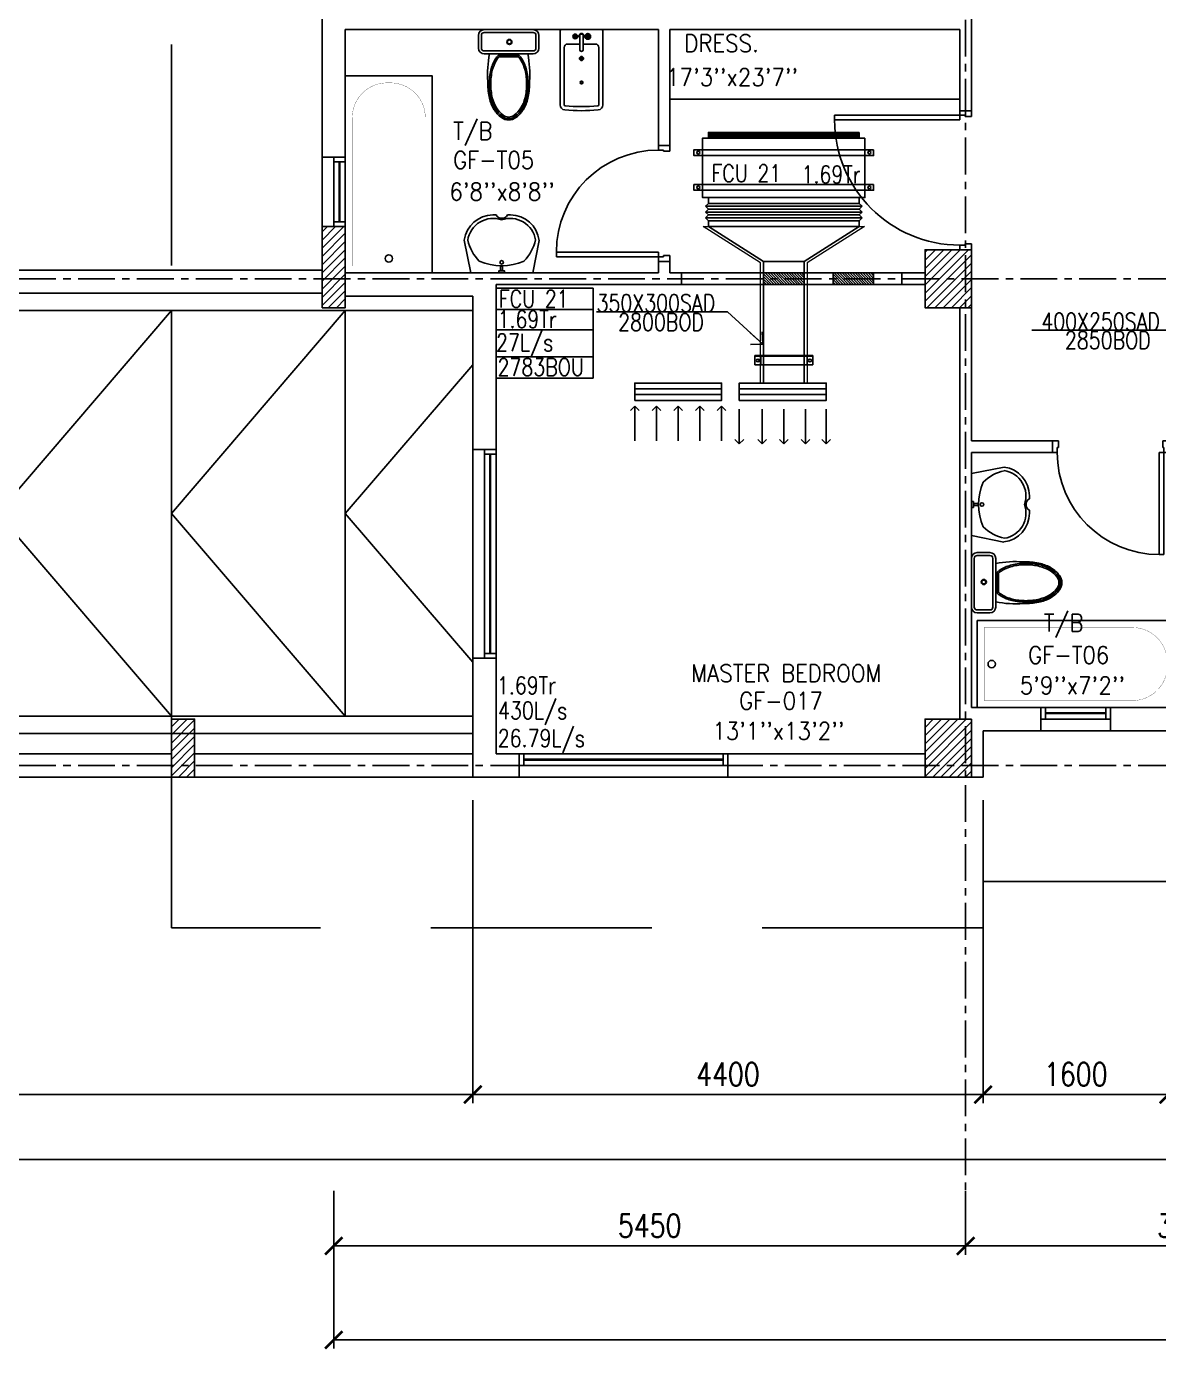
# Model space of a CAD drawing. Header units: millimetres. Extents: x -1288794 to 2153086, y -2701644 to -1335282.
# Drawn here: x 1095415 to 1105179, y -1514208 to -1502792 of the extents above; entities that cross this region are included whole.
import ezdxf

# ---------------------------------------------------------------- set-up
doc = ezdxf.new("R2010")
doc.units = ezdxf.units.MM
doc.header["$LTSCALE"] = 100
doc.header["$PDMODE"] = 34
doc.linetypes.add('CENTER', pattern=[50.8, 31.75, -6.35, 6.35, -6.35])
doc.linetypes.add('DASHED2', pattern=[9.525, 6.35, -3.175])
for name, color, linetype in [('A-ANNO-DIMS', 1, 'Continuous'), ('A-ANNO-TEXT', 8, 'Continuous'), ('A-AREA', 8, 'CENTER'), ('A-DOOR', 4, 'Continuous'), ('A-FLOR-OVHD', 4, 'DASHED2'), ('A-FLOR-PFIX', 8, 'Continuous'), ('A-FLOR-SPCL', 8, 'Continuous'), ('A-GLAZ', 5, 'Continuous'), ('A-GRID', 253, 'CENTER'), ('A-WALL-FULL', 8, 'Continuous'), ('AC-FD', 1, 'Continuous'), ('AC-SAD', 3, 'Continuous'), ('AC-SAD TEXT', 3, 'Continuous'), ('AC-WALL OPENING', 1, 'Continuous'), ('FCU-AC', 160, 'Continuous'), ('HATCH', 251, 'Continuous'), ('L-WALK', 8, 'Continuous'), ('M-HANGER', 30, 'Continuous'), ('RETURN GRILL RIGHT', 1, 'Continuous'), ('S-COL- HACT.', 9, 'Continuous'), ('S-COL.', 8, 'Continuous'), ('SUPPLY GRILL RIGHT', 3, 'Continuous')]:
    doc.layers.add(name, color=color, linetype=linetype)
doc.layers.add('INSULATION', color=1, linetype='Continuous', lineweight=5)
doc.styles.add('ROMANS', font='romans.shx', dxfattribs={"width": 0.8})
doc.styles.add('SIMPLEX', font='simplex.shx', dxfattribs={"width": 0.8})
doc.dimstyles.new('100 of DIM2', dxfattribs={"dimscale": 0, "dimtxt": 200, "dimasz": 150, "dimexe": 75, "dimexo": 200, "dimgap": 75, "dimtad": 1, "dimdec": 0, "dimrnd": 5, "dimzin": 0, "dimdsep": 46, "dimtxsty": 'ROMANS', "dimblk": 'ARCHTICK', "dimcen": 100, "dimclrd": 94, "dimclre": 94, "dimclrt": 2, "dimadec": 0, "dimazin": 0, "dimtfac": 1, "dimtdec": 0, "dimtofl": 0, "dimtmove": 2, "dimatfit": 3, "dimldrblk": 'OPEN90', "dimfxl": 75, "dimtolj": 1, "dimtzin": 0, "dimarcsym": 0})
pattern_1 = [(45, (2220020.086, -1109556.65), (-35.355339, 35.355339), [])]

# ---------------------------------------------------------------- blocks, each defined once
blk = doc.blocks.new('BIDET-1')
for p, q in [((175, 0), (-175, 0)), ((-185, -10), (-185, -649)), ((-39, -59), (-69, -59)), ((-54, -44), (-54, -74)), ((-15, -54), (-15, -174)), ((15, -54), (15, -174)), ((39, -59), (69, -59)), ((54, -44), (54, -74)), ((185, -10), (185, -649)), ((-150, -155), (-150, -649)), ((-15, -125), (-120, -125)), ((120, -125), (15, -125)), ((150, -155), (150, -649)), ((12, -250), (-12, -250)), ((-9, -259), (9, -241)), ((-9, -241), (9, -259)), ((0, -238), (0, -262))]:
    blk.add_line(p, q)
for centre, radius in [((-54, -59), 25), ((-54, -59), 20), ((-54, -59), 15.2), ((-54, -59), 10.2), ((54, -59), 20), ((54, -59), 15.2), ((54, -59), 10.2), ((0, -250), 17.5), ((0, -250), 12.5), ((0, -457), 12.5), ((0, -457), 10)]:
    blk.add_circle(centre, radius)
for centre, radius, start, end in [((-175, -10), 10, 90, 180), ((175, -10), 10, 0, 90), ((0, -54), 20, 318.5904, 221.4096), ((0, -54), 15, 0, 180), ((-120, -155), 30, 90, 180), ((0, -174), 15, 180, 0), ((120, -155), 30, 0, 90), ((-140, -649), 45, 180, 265.2062), ((-140, -649), 10, 180, 265.2062), ((0, 1020), 1685, 265.2062, 274.7938), ((140, -649), 10, 274.7938, 0), ((140, -649), 45, 274.7938, 0), ((0, 1020), 1720, 265.2062, 274.7938)]:
    blk.add_arc(centre, radius, start, end)
blk = doc.blocks.new('D-100-R1')
for p, q in [((-80, 980), (-80, 100)), ((-80, 980), (-40, 980)), ((-40, 980), (-40, 55)), ((-1000, 100), (-1000, 0)), ((-1000, 100), (-960, 100)), ((-960, 100), (-960, 55)), ((-960, 55), (-950, 55)), ((-950, 55), (-950, 0)), ((-80, 100), (0, 100)), ((-50, 55), (-50, 0)), ((-50, 55), (-40, 55)), ((-50, 0), (0, 0)), ((0, 100), (0, 0)), ((-1000, 0), (-950, 0))]:
    blk.add_line(p, q)
at = {"linetype": 'Continuous'}
blk.add_arc((-80, 100), 880, 90, 180, dxfattribs=at)
blk = doc.blocks.new('D-120-R1')
for p, q in [((-80, 1180), (-40, 1180)), ((-80, 1180), (-80, 100)), ((-40, 1180), (-40, 55)), ((-1200, 100), (-1160, 100)), ((-1200, 100), (-1200, 0)), ((-1160, 100), (-1160, 55)), ((-1160, 55), (-1150, 55)), ((-1150, 55), (-1150, 0)), ((-80, 100), (0, 100)), ((-50, 55), (-40, 55)), ((-50, 55), (-50, 0)), ((-50, 0), (0, 0)), ((0, 100), (0, 0)), ((-1200, 0), (-1150, 0))]:
    blk.add_line(p, q)
at = {"linetype": 'Continuous'}
blk.add_arc((-80, 100), 1080, 90, 180, dxfattribs=at)
blk = doc.blocks.new('WC-1')
for p, q in [((-210, 0), (210, 0)), ((-260, -160), (-260, -50)), ((-235, -160), (-235, -50)), ((-210, -25), (210, -25)), ((235, -50), (235, -160)), ((260, -50), (260, -160)), ((210, -185), (-210, -185)), ((210, -210), (-210, -210)), ((91, -223), (-91, -223)), ((86, -235), (-86, -235))]:
    blk.add_line(p, q)
for radius in [22.1, 17.1]:
    blk.add_circle((-6, -107), radius)
for centre, radius, start, end in [((-210, -50), 50, 90, 180), ((-210, -50), 25, 90, 180), ((210, -50), 50, 360, 90), ((210, -50), 25, 360, 90), ((-210, -160), 50, 180, 270), ((-210, -160), 25, 180, 270), ((722, -383), 904, 168.9529, 184.0632), ((69, -365), 214, 138.4152, 149.8586), ((-69, -365), 214, 30.1414, 41.5848), ((210, -160), 25, 270, 360), ((210, -160), 50, 270, 360), ((178, -428), 341, 149.8586, 166.4766), ((178, -428), 328, 149.8586, 166.4766), ((69, -365), 201, 139.9943, 149.8586), ((-69, -365), 201, 30.1414, 40.0057), ((-178, -428), 328, 13.5234, 30.1414), ((-178, -428), 341, 13.5234, 30.1414), ((352, -470), 532, 177.5541, 180), ((352, -470), 520, 166.4766, 180), ((352, -470), 507, 166.4766, 180), ((-352, -470), 507, 360, 13.5234), ((-352, -470), 520, 360, 13.5234), ((-352, -470), 532, 360, 2.4459), ((352, -470), 532, 180, 193.5234), ((352, -470), 520, 180, 193.5234), ((352, -470), 507, 180, 193.5234), ((-352, -470), 507, 346.4766, 360), ((-352, -470), 520, 346.4766, 360), ((-352, -470), 532, 346.4766, 360), ((178, -512), 353, 193.5234, 210.1414), ((178, -512), 341, 193.5234, 210.1414), ((178, -512), 328, 193.5234, 210.1414), ((69, -575), 214, 210.1414, 234.4972), ((69, -575), 201, 210.1414, 234.4972), ((-69, -575), 201, 305.5028, 329.8586), ((-69, -575), 214, 305.5028, 329.8586), ((-178, -512), 328, 329.8586, 346.4766), ((-178, -512), 341, 329.8586, 346.4766), ((-178, -512), 353, 329.8586, 346.4766), ((69, -575), 226, 210.1414, 234.4972), ((0, -672), 108, 234.4972, 270), ((0, -672), 95.9, 234.4972, 270), ((0, -672), 83.4, 234.4972, 270), ((0, -672), 83.4, 270, 305.5028), ((0, -672), 95.9, 270, 305.5028), ((0, -672), 108, 270, 305.5028), ((-69, -575), 226, 305.5028, 329.8586)]:
    blk.add_arc(centre, radius, start, end)
at = {"linetype": 'Continuous', "ltscale": 50}
blk.add_arc((-722, -383), 904, 355.9368, 11.0471, dxfattribs=at)
blk = doc.blocks.new('LAV-4')
for p, q in [((-266, 0), (-322, -283)), ((-266, 0), (268, 0)), ((268, 0), (324, -280)), ((-48, -500), (-75, -500)), ((75, -500), (50, -500))]:
    blk.add_line(p, q)
for points in [[(-25, 0), (-25, -18), (25, -18), (25, 0)], [(-9, -20), (-9, -57), (8, -57), (8, -20)]]:
    blk.add_lwpolyline(points, close=True)
blk.add_circle((0, -91), 15.4)
for centre, radius, start, end in [((74, -366), 375, 135.3333, 167.1432), ((0, -539), 477, 66.1261, 113.874), ((-74, -366), 375, 12.5199, 44.6667), ((-75, -250), 250, 187.6784, 270), ((-75, -250), 220, 188.5814, 289.9523), ((75, -250), 220, 250.0878, 350.8515), ((75, -250), 250, 270, 353.0121), ((1, -527), 55.9, 28.7827, 151.2173), ((50, -499), 0, 238.1883, 0)]:
    blk.add_arc(centre, radius, start, end)
blk = doc.blocks.new('BT-2')
blk.add_lwpolyline([(0, 750), (1700, 750), (1700, 0), (0, 0)], close=True)
at = {"const_width": 2}
blk.add_lwpolyline([(60, 690), (1340, 690, -0.414214), (1640, 390), (1640, 360, -0.414214), (1340, 60), (60, 60)], format="xyb", close=True, dxfattribs=at)
blk.add_circle((125, 375), 31.9)
blk = doc.blocks.new('W-180')
for p, q in [((1800, 100), (0, 100)), ((1800, 0), (0, 0)), ((40, 0), (40, 100)), ((1760, 100), (1760, 0))]:
    blk.add_line(p, q)
at = {"linetype": 'Continuous'}
for p, q in [((1760, 53), (40, 53)), ((1760, 47), (40, 47))]:
    blk.add_line(p, q, dxfattribs=at)
blk = doc.blocks.new('W-60')
for p, q in [((600, 100), (0, 100)), ((600, 0), (0, 0)), ((40, 0), (40, 100)), ((560, 100), (560, 0))]:
    blk.add_line(p, q)
at = {"linetype": 'Continuous'}
for p, q in [((560, 53), (40, 53)), ((560, 47), (40, 47))]:
    blk.add_line(p, q, dxfattribs=at)
blk = doc.blocks.new('_ArchTick')
at = {"color": 0, "linetype": 'ByBlock', "const_width": 0.15}
blk.add_lwpolyline([(-0.5, -0.5), (0.5, 0.5)], dxfattribs=at)
blk = doc.blocks.new('*D625')
at = {"layer": 'A-ANNO-DIMS', "color": 94, "lineweight": -2, "ltscale": 3, "transparency": 16777216}
for p, q in [((1098065, -1512840), (1098065, -1513390)), ((1103515, -1512840), (1103515, -1513390)), ((1098065, -1513315), (1103515, -1513315))]:
    blk.add_line(p, q, dxfattribs=at)
at = {"layer": 'Defpoints', "color": 0, "ltscale": 3, "transparency": 16777216}
for p in [(1098065, -1512640), (1103515, -1512640), (1103515, -1513315)]:
    blk.add_point(p, dxfattribs=at)
at = {"layer": 'A-ANNO-DIMS', "color": 94, "lineweight": -2, "ltscale": 3, "transparency": 16777216, "xscale": 150, "yscale": 150, "zscale": 150, "rotation": 180}
blk.add_blockref('_ArchTick', (1098065, -1513315), dxfattribs=at)
at = {"layer": 'A-ANNO-DIMS', "color": 94, "lineweight": -2, "ltscale": 3, "transparency": 16777216, "xscale": 150, "yscale": 150, "zscale": 150}
blk.add_blockref('_ArchTick', (1103515, -1513315), dxfattribs=at)
at = {"layer": 'A-ANNO-DIMS', "color": 2, "ltscale": 3, "transparency": 16777216, "insert": (1100790, -1513140), "char_height": 200, "attachment_point": 5, "style": 'ROMANS'}
blk.add_mtext('\\A1;5450', dxfattribs=at)
blk = doc.blocks.new('_Open90')
at = {"color": 0, "linetype": 'ByBlock', "lineweight": -2}
for p, q in [((0, 0), (-1, 0)), ((-0.5, 0.5), (0, 0)), ((0, 0), (-0.5, -0.5))]:
    blk.add_line(p, q, dxfattribs=at)
blk = doc.blocks.new('*D626')
at = {"layer": 'A-ANNO-DIMS', "color": 94, "lineweight": -2, "ltscale": 3, "transparency": 16777216}
for p, q in [((1103515, -1512840), (1103515, -1513390)), ((1107365, -1513115), (1107365, -1513240)), ((1103515, -1513315), (1107365, -1513315))]:
    blk.add_line(p, q, dxfattribs=at)
at = {"layer": 'Defpoints', "color": 0, "ltscale": 3, "transparency": 16777216}
for p in [(1103515, -1512640), (1107365, -1513315), (1107365, -1513315)]:
    blk.add_point(p, dxfattribs=at)
at = {"layer": 'A-ANNO-DIMS', "color": 94, "lineweight": -2, "ltscale": 3, "transparency": 16777216, "xscale": 150, "yscale": 150, "zscale": 150, "rotation": 180}
blk.add_blockref('_ArchTick', (1103515, -1513315), dxfattribs=at)
at = {"layer": 'A-ANNO-DIMS', "color": 94, "lineweight": -2, "ltscale": 3, "transparency": 16777216, "xscale": 150, "yscale": 150, "zscale": 150}
blk.add_blockref('_ArchTick', (1107365, -1513315), dxfattribs=at)
at = {"layer": 'A-ANNO-DIMS', "color": 2, "ltscale": 3, "transparency": 16777216, "insert": (1105440, -1513140), "char_height": 200, "attachment_point": 5, "style": 'ROMANS'}
blk.add_mtext('\\A1;3850', dxfattribs=at)
blk = doc.blocks.new('*D630')
at = {"layer": 'A-ANNO-DIMS', "color": 94, "lineweight": -2, "ltscale": 3, "transparency": 16777216}
for p, q in [((1098065, -1512975), (1098065, -1514200)), ((1123565, -1512975), (1123565, -1514200)), ((1098065, -1514125), (1123565, -1514125))]:
    blk.add_line(p, q, dxfattribs=at)
at = {"layer": 'Defpoints', "color": 0, "ltscale": 3, "transparency": 16777216}
for p in [(1098065, -1512775), (1123565, -1512775), (1123565, -1514125)]:
    blk.add_point(p, dxfattribs=at)
at = {"layer": 'A-ANNO-DIMS', "color": 94, "lineweight": -2, "ltscale": 3, "transparency": 16777216, "xscale": 150, "yscale": 150, "zscale": 150, "rotation": 180}
blk.add_blockref('_ArchTick', (1098065, -1514125), dxfattribs=at)
at = {"layer": 'A-ANNO-DIMS', "color": 94, "lineweight": -2, "ltscale": 3, "transparency": 16777216, "xscale": 150, "yscale": 150, "zscale": 150}
blk.add_blockref('_ArchTick', (1123565, -1514125), dxfattribs=at)
at = {"layer": 'A-ANNO-DIMS', "color": 2, "ltscale": 3, "transparency": 16777216, "insert": (1110815, -1513950), "char_height": 200, "attachment_point": 5, "style": 'ROMANS'}
blk.add_mtext('\\A1;25500', dxfattribs=at)
blk = doc.blocks.new('*D634')
at = {"layer": 'A-ANNO-DIMS', "color": 94, "linetype": 'Continuous', "lineweight": -2, "ltscale": 3, "transparency": 16777216}
for p, q in [((1103665, -1509469), (1103665, -1512083)), ((1105265, -1509469), (1105265, -1512083)), ((1105265, -1512008), (1103665, -1512008))]:
    blk.add_line(p, q, dxfattribs=at)
at = {"layer": 'Defpoints', "color": 0, "linetype": 'Continuous', "ltscale": 3, "transparency": 16777216}
for p in [(1103665, -1509269), (1105265, -1509269), (1103665, -1512008)]:
    blk.add_point(p, dxfattribs=at)
at = {"layer": 'A-ANNO-DIMS', "color": 94, "linetype": 'Continuous', "lineweight": -2, "ltscale": 3, "transparency": 16777216, "xscale": 150, "yscale": 150, "zscale": 150, "rotation": 180}
blk.add_blockref('_ArchTick', (1103665, -1512008), dxfattribs=at)
at = {"layer": 'A-ANNO-DIMS', "color": 94, "linetype": 'Continuous', "lineweight": -2, "ltscale": 3, "transparency": 16777216, "xscale": 150, "yscale": 150, "zscale": 150}
blk.add_blockref('_ArchTick', (1105265, -1512008), dxfattribs=at)
at = {"layer": 'A-ANNO-DIMS', "color": 2, "linetype": 'Continuous', "ltscale": 3, "transparency": 16777216, "insert": (1104465, -1511833), "char_height": 200, "attachment_point": 5, "style": 'ROMANS'}
blk.add_mtext('\\A1;1600', dxfattribs=at)
blk = doc.blocks.new('*D635')
at = {"layer": 'A-ANNO-DIMS', "color": 94, "linetype": 'Continuous', "lineweight": -2, "ltscale": 3, "transparency": 16777216}
for p, q in [((1099265, -1509469), (1099265, -1512083)), ((1103665, -1509469), (1103665, -1512083)), ((1103665, -1512008), (1099265, -1512008))]:
    blk.add_line(p, q, dxfattribs=at)
at = {"layer": 'Defpoints', "color": 0, "linetype": 'Continuous', "ltscale": 3, "transparency": 16777216}
for p in [(1099265, -1509269), (1103665, -1509269), (1099265, -1512008)]:
    blk.add_point(p, dxfattribs=at)
at = {"layer": 'A-ANNO-DIMS', "color": 94, "linetype": 'Continuous', "lineweight": -2, "ltscale": 3, "transparency": 16777216, "xscale": 150, "yscale": 150, "zscale": 150, "rotation": 180}
blk.add_blockref('_ArchTick', (1099265, -1512008), dxfattribs=at)
at = {"layer": 'A-ANNO-DIMS', "color": 94, "linetype": 'Continuous', "lineweight": -2, "ltscale": 3, "transparency": 16777216, "xscale": 150, "yscale": 150, "zscale": 150}
blk.add_blockref('_ArchTick', (1103665, -1512008), dxfattribs=at)
at = {"layer": 'A-ANNO-DIMS', "color": 2, "linetype": 'Continuous', "ltscale": 3, "transparency": 16777216, "insert": (1101465, -1511833), "char_height": 200, "attachment_point": 5, "style": 'ROMANS'}
blk.add_mtext('\\A1;4400', dxfattribs=at)
blk = doc.blocks.new('*D636')
at = {"layer": 'A-ANNO-DIMS', "color": 94, "linetype": 'Continuous', "lineweight": -2, "ltscale": 3, "transparency": 16777216}
for p, q in [((1090665, -1509469), (1090665, -1512083)), ((1099265, -1509469), (1099265, -1512083)), ((1099265, -1512008), (1090665, -1512008))]:
    blk.add_line(p, q, dxfattribs=at)
at = {"layer": 'Defpoints', "color": 0, "linetype": 'Continuous', "ltscale": 3, "transparency": 16777216}
for p in [(1090665, -1509269), (1099265, -1509269), (1090665, -1512008)]:
    blk.add_point(p, dxfattribs=at)
at = {"layer": 'A-ANNO-DIMS', "color": 94, "linetype": 'Continuous', "lineweight": -2, "ltscale": 3, "transparency": 16777216, "xscale": 150, "yscale": 150, "zscale": 150, "rotation": 180}
blk.add_blockref('_ArchTick', (1090665, -1512008), dxfattribs=at)
at = {"layer": 'A-ANNO-DIMS', "color": 94, "linetype": 'Continuous', "lineweight": -2, "ltscale": 3, "transparency": 16777216, "xscale": 150, "yscale": 150, "zscale": 150}
blk.add_blockref('_ArchTick', (1099265, -1512008), dxfattribs=at)
at = {"layer": 'A-ANNO-DIMS', "color": 2, "linetype": 'Continuous', "ltscale": 3, "transparency": 16777216, "insert": (1094965, -1511833), "char_height": 200, "attachment_point": 5, "style": 'ROMANS'}
blk.add_mtext('\\A1;8600', dxfattribs=at)
blk = doc.blocks.new('fcu 2 tr')
h = blk.add_hatch()
h.set_pattern_fill('NET', color=3)
h.paths.add_polyline_path([(80954, -1588493), (79654, -1588493), (79654, -1588543), (80954, -1588543)])
at = {"layer": 'FCU-AC'}
for p, q in [((79654, -1587780), (79629, -1587805)), ((80979, -1587805), (79629, -1587805)), ((79654, -1587830), (79629, -1587805)), ((80954, -1587780), (79654, -1587780)), ((80954, -1587780), (80979, -1587805)), ((80954, -1587830), (80979, -1587805)), ((79654, -1587830), (79629, -1587855)), ((80979, -1587855), (79629, -1587855)), ((79654, -1587880), (79629, -1587855)), ((79654, -1587880), (79629, -1587905)), ((80979, -1587905), (79629, -1587905)), ((79654, -1587930), (79629, -1587905)), ((80954, -1587830), (79654, -1587830)), ((80954, -1587830), (79654, -1587830)), ((80954, -1587880), (79654, -1587880)), ((80954, -1587880), (79654, -1587880)), ((80954, -1587830), (80979, -1587855)), ((80954, -1587880), (80979, -1587855)), ((80954, -1587880), (80979, -1587905)), ((80954, -1587930), (80979, -1587905))]:
    blk.add_line(p, q, dxfattribs=at)
at = {"layer": 'FCU-AC', "color": 1}
for p, q in [((80954, -1587730), (79654, -1587730)), ((79654, -1587730), (79654, -1587780)), ((79654, -1587780), (80954, -1587780)), ((80954, -1587780), (80954, -1587730)), ((80954, -1587930), (79654, -1587930)), ((79654, -1587930), (79654, -1587980)), ((79654, -1587980), (80954, -1587980)), ((80954, -1587980), (80954, -1587930))]:
    blk.add_line(p, q, dxfattribs=at)
at = {"layer": 'FCU-AC'}
blk.add_lwpolyline([(79604, -1588493), (81004, -1588493), (81004, -1587980), (79604, -1587980)], close=True, dxfattribs=at)
at = {"layer": 'FCU-AC', "color": 6}
for points in [[(79529, -1588093), (81079, -1588093), (81079, -1588043), (79529, -1588043)], [(79529, -1588393), (81079, -1588393), (81079, -1588343), (79529, -1588343)]]:
    blk.add_lwpolyline(points, close=True, dxfattribs=at)
at = {"layer": 'FCU-AC', "color": 3}
blk.add_lwpolyline([(79654, -1588543), (80954, -1588543), (80954, -1588493), (79654, -1588493)], close=True, dxfattribs=at)
at = {"layer": 'FCU-AC', "color": 6}
for centre in [(79566, -1588068), (81041, -1588068), (79566, -1588368), (81041, -1588368)]:
    blk.add_circle(centre, 12.5, dxfattribs=at)
blk = doc.blocks.new('*U323')
at = {"linetype": 'Continuous'}
for p, q in [((-38, -231), (-38, 269)), ((42, 269), (-38, 269)), ((37, -231), (37, 269)), ((42, -231), (42, 269)), ((42, 219), (-38, 219)), ((42, -181), (-38, -181)), ((42, -231), (-38, -231))]:
    blk.add_line(p, q, dxfattribs=at)
for centre in [(0, 244), (0, -206)]:
    blk.add_circle(centre, 12.5, dxfattribs=at)
blk = doc.blocks.new('SUPPLY GRILL RIGHT')
at = {"layer": 'SUPPLY GRILL RIGHT'}
for p, q in [((375, 25), (-375, 25)), ((375, -25), (375, 25)), ((375, -25), (-375, -25)), ((375, -75), (375, -25))]:
    blk.add_line(p, q, dxfattribs=at)
blk.add_lwpolyline([(-375, -75), (375, -75), (375, 75), (-375, 75)], close=True, dxfattribs=at)
for points in [[(-375, -450), (-375, -150)], [(-178.5, -450), (-178.5, -150)], [(9, -450), (9, -150)], [(196.5, -450), (196.5, -150)], [(375, -450), (375, -150)]]:
    blk.add_leader(points, dimstyle='100 of DIM2', override={"dimscale": 1, "dimasz": 75, "dimtad": 0, "dimclrd": 0, "dimfxl": 0.2}, dxfattribs=at)
blk = doc.blocks.new('RETURN GRILL RIGHT')
at = {"layer": 'RETURN GRILL RIGHT'}
for p, q in [((375, 25), (-375, 25)), ((375, -25), (-375, -25))]:
    blk.add_line(p, q, dxfattribs=at)
blk.add_lwpolyline([(-375, -75), (375, -75), (375, 75), (-375, 75)], close=True, dxfattribs=at)
for points in [[(-375, -125), (-375, -425)], [(-187.5, -125), (-187.5, -425)], [(0, -125), (0, -425)], [(187.5, -125), (187.5, -425)], [(375, -125), (375, -425)]]:
    blk.add_leader(points, dimstyle='100 of DIM2', override={"dimscale": 1, "dimasz": 75, "dimtad": 0, "dimclrd": 0, "dimfxl": 0.2}, dxfattribs=at)

msp = doc.modelspace()

# ---------------------------------------------------------------- hatches: boundary and pattern name
at = {"layer": 'AC-FD', "linetype": 'ByBlock'}
h = msp.add_hatch(dxfattribs=at)
h.set_pattern_fill('ANSI31', color=256, scale=5, angle=90, style=0)
h.set_pattern_definition([(135, (-489662.837, -1566958.634), (-11.22532015, -11.22532015), [])])
h.paths.add_polyline_path([(1102122.2, -1505018.7), (1102122.2, -1504918.7), (1101772.2, -1504918.6), (1101772.2, -1505018.6)])
at = {"layer": 'AC-WALL OPENING', "linetype": 'ByBlock'}
h = msp.add_hatch(dxfattribs=at)
h.set_pattern_fill('ANSI31', color=256, scale=5, angle=-90, style=0)
h.set_pattern_definition([(315, (2694021.212, -1442978.635), (11.22532015, 11.22532015), [])])
h.paths.add_polyline_path([(1102371.2, -1504918.6), (1102371.2, -1505018.6), (1102721.2, -1505018.6), (1102721.2, -1504918.6)])
at = {"layer": 'S-COL- HACT.', "linetype": 'Continuous', "ltscale": 3}
h = msp.add_hatch(dxfattribs=at)
h.set_pattern_fill('ANSI31', color=256, scale=400, style=0)
h.set_pattern_definition(pattern_1)
h.paths.add_polyline_path([(1097964.9, -1505218.6), (1097964.9, -1504518.6), (1098164.9, -1504518.6), (1098164.9, -1505218.6)])
h = msp.add_hatch(dxfattribs=at)
h.set_pattern_fill('ANSI31', color=256, scale=400, style=0)
h.set_pattern_definition(pattern_1)
h.paths.add_polyline_path([(1103564.9, -1504718.6), (1103564.9, -1505218.6), (1103164.9, -1505218.6), (1103164.9, -1504718.6)])
h = msp.add_hatch(dxfattribs=at)
h.set_pattern_fill('ANSI31', color=256, scale=400, style=0)
h.set_pattern_definition(pattern_1)
h.paths.add_polyline_path([(1096864.9, -1508768.6), (1096864.9, -1509268.6), (1096664.9, -1509268.6), (1096664.9, -1508768.6)])
h = msp.add_hatch(dxfattribs=at)
h.set_pattern_fill('ANSI31', color=256, scale=400, style=0)
h.set_pattern_definition(pattern_1)
h.paths.add_polyline_path([(1103564.9, -1508768.6), (1103564.9, -1509268.6), (1103164.9, -1509268.6), (1103164.9, -1508768.6)])

# ---------------------------------------------------------------- linework, layer by layer
at = {"layer": 'A-AREA', "linetype": 'Continuous', "ltscale": 3}
for p, q in [((1090664.9, -1504893.6), (1097964.9, -1504893.6)), ((1097964.9, -1505093.6), (1090664.9, -1505093.6)), ((1096664.9, -1509068.6), (1090664.9, -1509068.6)), ((1099264.9, -1509068.6), (1096864.9, -1509068.6)), ((1090664.9, -1509268.6), (1099264.9, -1509268.6))]:
    msp.add_line(p, q, dxfattribs=at)
at = {"layer": 'A-AREA', "ltscale": 15}
msp.add_line((1125764.9, -1512568.6), (1090664.9, -1512568.6), dxfattribs=at)
at = {"layer": 'A-FLOR-OVHD', "linetype": 'Continuous', "ltscale": 3}
for p, q in [((1102964.9, -1504918.6), (1101064.9, -1504918.6)), ((1101064.9, -1505018.6), (1102964.9, -1505018.6))]:
    msp.add_line(p, q, dxfattribs=at)
at = {"layer": 'A-FLOR-OVHD', "ltscale": 3}
msp.add_lwpolyline([(1123664.9, -1509268.6), (1123664.9, -1510568.6), (1110864.9, -1510568.6), (1110864.9, -1509268.6), (1109564.9, -1509268.6), (1109564.9, -1510568.6), (1105264.9, -1510568.6), (1105264.9, -1510168.6), (1103664.9, -1510168.6), (1103664.9, -1510568.6), (1096664.9, -1510568.6), (1096664.9, -1500918.6), (1095664.9, -1500918.6), (1095664.9, -1496418.6)], dxfattribs=at)
msp.add_lwpolyline([(1123664.9, -1509268.6), (1123664.9, -1510568.6), (1110864.9, -1510568.6), (1110864.9, -1509268.6), (1109564.9, -1509268.6), (1109564.9, -1510568.6), (1105264.9, -1510568.6), (1105264.9, -1510168.6), (1103664.9, -1510168.6), (1103664.9, -1510568.6), (1096664.9, -1510568.6), (1096664.9, -1500918.6), (1095664.9, -1500918.6), (1095664.9, -1496418.6)], dxfattribs=at)
at = {"layer": 'A-FLOR-SPCL', "ltscale": 3}
msp.add_line((1100964.9, -1503418.6), (1103464.9, -1503418.6), dxfattribs=at)
at = {"layer": 'A-GLAZ', "ltscale": 3}
for p, q in [((1097964.9, -1504518.6), (1097964.9, -1503918.6)), ((1099264.9, -1508243.6), (1099264.9, -1506443.6)), ((1104764.9, -1508868.6), (1104164.9, -1508868.6)), ((1101464.9, -1509268.6), (1099664.9, -1509268.6))]:
    msp.add_line(p, q, dxfattribs=at)
at = {"layer": 'A-GRID', "ltscale": 0.1}
for p, q in [((1103514.9, -1465142.6), (1103514.9, -1513277)), ((1086207.7, -1504968.6), (1129747.3, -1504968.6)), ((1086207.7, -1509168.6), (1129747.3, -1509168.6))]:
    msp.add_line(p, q, dxfattribs=at)
at = {"layer": 'A-WALL-FULL', "ltscale": 3}
for p, q in [((1103564.9, -1503518.6), (1103564.9, -1501608.6)), ((1097964.9, -1502918.6), (1097964.9, -1501668.6)), ((1098164.9, -1502818.6), (1100864.9, -1502818.6)), ((1098164.9, -1503918.6), (1098164.9, -1502818.6)), ((1100864.9, -1503818.6), (1100864.9, -1502818.6)), ((1100964.9, -1503818.6), (1100964.9, -1502818.6)), ((1100964.9, -1502818.6), (1103464.9, -1502818.6)), ((1103464.9, -1503518.6), (1103464.9, -1502818.6)), ((1097964.9, -1502918.6), (1097964.9, -1502918.6)), ((1097964.9, -1503918.6), (1097964.9, -1502918.6)), ((1103464.9, -1503518.6), (1103564.9, -1503518.6)), ((1100864.9, -1503818.6), (1100964.9, -1503818.6)), ((1098164.9, -1503918.6), (1097964.9, -1503918.6)), ((1098164.9, -1504518.6), (1097964.9, -1504518.6)), ((1097964.9, -1505218.6), (1097964.9, -1504518.6)), ((1098164.9, -1504818.6), (1098164.9, -1504518.6)), ((1098164.9, -1504818.6), (1098164.9, -1504518.6)), ((1103464.9, -1504718.6), (1103564.9, -1504718.6)), ((1103564.9, -1506368.6), (1103564.9, -1504718.6)), ((1098164.9, -1504918.6), (1100864.9, -1504918.6)), ((1100864.9, -1504818.6), (1100964.9, -1504818.6)), ((1100864.9, -1504918.6), (1100864.9, -1504818.6)), ((1100964.9, -1504918.6), (1100964.9, -1504818.6)), ((1100964.9, -1504918.6), (1101064.9, -1504918.6)), ((1101064.9, -1504918.6), (1101064.9, -1505018.6)), ((1102964.9, -1504918.6), (1103164.9, -1504918.6)), ((1102964.9, -1504918.6), (1102964.9, -1505018.6)), ((1099464.9, -1505018.6), (1101064.9, -1505018.6)), ((1099464.9, -1506443.6), (1099464.9, -1505018.6)), ((1102964.9, -1505018.6), (1103164.9, -1505018.6)), ((1098164.9, -1505118.6), (1099264.9, -1505118.6)), ((1098164.9, -1505118.6), (1098164.9, -1505218.6)), ((1099264.9, -1506443.6), (1099264.9, -1505118.6)), ((1098164.9, -1505218.6), (1097964.9, -1505218.6)), ((1103464.9, -1508768.6), (1103464.9, -1505218.6)), ((1103564.9, -1506368.6), (1104264.9, -1506368.6)), ((1104264.9, -1506468.6), (1104264.9, -1506368.6)), ((1099464.9, -1506443.6), (1099264.9, -1506443.6)), ((1103564.9, -1506468.6), (1104264.9, -1506468.6)), ((1103564.9, -1508668.6), (1103564.9, -1506468.6)), ((1099264.9, -1509268.6), (1099264.9, -1508243.6)), ((1099464.9, -1508243.6), (1099264.9, -1508243.6)), ((1099464.9, -1509068.6), (1099464.9, -1508243.6)), ((1103564.9, -1508668.6), (1104164.9, -1508668.6)), ((1104164.9, -1508668.6), (1104164.9, -1508868.6)), ((1104764.9, -1508668.6), (1105364.9, -1508668.6)), ((1104764.9, -1508668.6), (1104764.9, -1508868.6)), ((1103664.9, -1509268.6), (1103664.9, -1508868.6)), ((1103664.9, -1508868.6), (1104164.9, -1508868.6)), ((1104764.9, -1508868.6), (1105264.9, -1508868.6)), ((1099464.9, -1509068.6), (1099664.9, -1509068.6)), ((1099664.9, -1509068.6), (1099664.9, -1509268.6)), ((1101464.9, -1509068.6), (1103164.9, -1509068.6)), ((1101464.9, -1509068.6), (1101464.9, -1509268.6)), ((1099264.9, -1509268.6), (1099664.9, -1509268.6)), ((1101464.9, -1509268.6), (1103664.9, -1509268.6))]:
    msp.add_line(p, q, dxfattribs=at)
at = {"layer": 'A-WALL-FULL', "linetype": 'Continuous', "ltscale": 3}
for p, q in [((1103164.9, -1504918.6), (1103164.9, -1504718.6)), ((1103164.9, -1504718.6), (1103564.9, -1504718.6)), ((1103164.9, -1505018.6), (1103164.9, -1505218.6)), ((1103164.9, -1505218.6), (1103464.9, -1505218.6)), ((1103164.9, -1509068.6), (1103164.9, -1508768.6)), ((1103164.9, -1508768.6), (1103464.9, -1508768.6))]:
    msp.add_line(p, q, dxfattribs=at)
msp.add_lwpolyline([(1096664.9, -1508768.6), (1096864.9, -1508768.6), (1096864.9, -1509268.6), (1096664.9, -1509268.6)], close=True, dxfattribs=at)
at = {"layer": 'AC-FD', "linetype": 'ByBlock'}
msp.add_lwpolyline([(1101772.2, -1505018.6), (1101772.2, -1504918.6), (1102122.2, -1504918.7), (1102122.2, -1505018.7)], close=True, dxfattribs=at)
at = {"layer": 'AC-SAD'}
for p, q in [((1101772.2, -1504818.6), (1101297.2, -1504518.6)), ((1102597.2, -1504518.6), (1102122.2, -1504818.6)), ((1101772.2, -1504818.6), (1102122.2, -1504818.6)), ((1101772.2, -1505868.6), (1101772.2, -1504818.6)), ((1102122.2, -1504818.6), (1102122.2, -1505868.6))]:
    msp.add_line(p, q, dxfattribs=at)
at = {"layer": 'AC-SAD TEXT'}
for p, q in [((1099464.9, -1505233), (1100302, -1505233)), ((1099464.9, -1505410.6), (1100302, -1505410.6)), ((1099464.9, -1505641.8), (1100302, -1505641.8))]:
    msp.add_line(p, q, dxfattribs=at)
msp.add_lwpolyline([(1099464.9, -1505826.3), (1100302, -1505826.3), (1100302, -1505050.3), (1099464.9, -1505050.3)], close=True, dxfattribs=at)
at = {"layer": 'AC-WALL OPENING', "linetype": 'ByBlock'}
msp.add_lwpolyline([(1102721.2, -1504918.6), (1102721.2, -1505018.6), (1102371.2, -1505018.6), (1102371.2, -1504918.6)], close=True, dxfattribs=at)
at = {"layer": 'HATCH', "ltscale": 3}
for p, q in [((1096664.9, -1505243.6), (1096664.9, -1508743.6)), ((1098164.9, -1505243.6), (1098164.9, -1508743.6))]:
    msp.add_line(p, q, dxfattribs=at)
for points in [[(1096664.9, -1505243.6), (1095164.9, -1506993.6), (1096664.9, -1508743.6)], [(1098164.9, -1505243.6), (1096664.9, -1506993.6), (1098164.9, -1508743.6)], [(1099264.9, -1505710.3), (1098164.9, -1506993.6), (1099264.9, -1508277)]]:
    msp.add_lwpolyline(points, dxfattribs=at)
at = {"layer": 'INSULATION'}
for p, q in [((1101250.4, -1504518.6), (1101297.2, -1504518.6)), ((1101747.2, -1504832.4), (1101250.4, -1504518.6)), ((1102644, -1504518.6), (1102147.2, -1504832.4)), ((1102597.2, -1504518.6), (1102644, -1504518.6)), ((1101747.2, -1505868.6), (1101747.2, -1504832.4)), ((1102147.2, -1504832.4), (1102147.2, -1505868.6))]:
    msp.add_line(p, q, dxfattribs=at)
at = {"layer": 'L-WALK', "ltscale": 3}
for p, q in [((1097964.9, -1505093.6), (1089664.9, -1505093.6)), ((1099264.9, -1505243.6), (1089664.9, -1505243.6)), ((1093145.2, -1508743.6), (1099264.9, -1508743.6)), ((1099264.9, -1508893.6), (1089664.9, -1508893.6))]:
    msp.add_line(p, q, dxfattribs=at)
at = {"layer": 'S-COL.', "linetype": 'Continuous', "ltscale": 3}
for points in [[(1097964.9, -1505218.6), (1097964.9, -1504518.6), (1098164.9, -1504518.6), (1098164.9, -1505218.6)], [(1103564.9, -1504718.6), (1103564.9, -1505218.6), (1103164.9, -1505218.6), (1103164.9, -1504718.6)], [(1103564.9, -1504718.6), (1103564.9, -1505218.6), (1103164.9, -1505218.6), (1103164.9, -1504718.6)], [(1103564.9, -1504718.6), (1103564.9, -1505218.6), (1103164.9, -1505218.6), (1103164.9, -1504718.6)], [(1096864.9, -1508768.6), (1096864.9, -1509268.6), (1096664.9, -1509268.6), (1096664.9, -1508768.6)], [(1103564.9, -1508768.6), (1103564.9, -1509268.6), (1103164.9, -1509268.6), (1103164.9, -1508768.6)]]:
    msp.add_lwpolyline(points, close=True, dxfattribs=at)

# ---------------------------------------------------------------- block references
at = {"layer": 'A-DOOR', "ltscale": 3, "rotation": 90}
msp.add_blockref('D-120-R1', (1103564.9, -1503518.6), dxfattribs=at)
at = {"layer": 'A-DOOR', "ltscale": 3, "xscale": -1}
for p, rotation in [((1100964.9, -1504818.6), 90), ((1105264.9, -1506368.6), 180)]:
    msp.add_blockref('D-100-R1', p, dxfattribs=dict(at, rotation=rotation))
at = {"layer": 'A-FLOR-PFIX', "ltscale": 3, "xscale": -1}
for name, p in [('WC-1', (1099573.8, -1502818.6)), ('BIDET-1', (1100201.9, -1502818.6))]:
    msp.add_blockref(name, p, dxfattribs=at)
for name, p, rotation in [('BT-2', (1098164.9, -1504918.6), 270), ('LAV-4', (1099513.3, -1504918.6), 180), ('LAV-4', (1103564.9, -1506916.5), 90), ('WC-1', (1103564.9, -1507591.6), 90), ('BT-2', (1103614.9, -1507918.6), 180)]:
    msp.add_blockref(name, p, dxfattribs=dict(at, rotation=rotation))
at = {"layer": 'A-GLAZ', "ltscale": 3, "xscale": -1}
for name, p, rotation in [('W-60', (1098164.9, -1503918.6), 90), ('W-180', (1099464.9, -1506443.6), 90), ('W-60', (1104164.9, -1508668.6), 180), ('W-180', (1099664.9, -1509068.6), 180)]:
    msp.add_blockref(name, p, dxfattribs=dict(at, rotation=rotation))
at = {"layer": 'FCU-AC', "rotation": 180}
msp.add_blockref('fcu 2 tr', (1182250.8, -3092248.6), dxfattribs=at)
at = {"layer": 'M-HANGER', "xscale": -1, "rotation": 270}
msp.add_blockref('*U323', (1101928.7, -1505674.4), dxfattribs=at)
at = {"layer": 'RETURN GRILL RIGHT'}
msp.add_blockref('RETURN GRILL RIGHT', (1101035.7, -1505943.6), dxfattribs=at)
at = {"layer": 'SUPPLY GRILL RIGHT'}
msp.add_blockref('SUPPLY GRILL RIGHT', (1101938.2, -1505943.6), dxfattribs=at)

# ---------------------------------------------------------------- texts
at = {"layer": 'A-ANNO-TEXT', "style": 'ROMANS', "width": 0.9}
for s, p in [('DRESS.', (1101088.7, -1503012)), ("17'3''x23'7''", (1100932.1, -1503304.2)), ('T/B', (1099093.7, -1503768.8)), ('GF-T05', (1099093.7, -1504019.3)), ("6'8''x8'8''", (1099063, -1504292.6)), ('T/B', (1104189.5, -1508013.1)), ('GF-T06', (1104053.9, -1508290.7)), ('MASTER BEDROOM', (1101147.6, -1508447.5)), ("5'9''x7'2''", (1103982.6, -1508552.7)), ('GF-017', (1101560.8, -1508685.7)), ("13'1''x13'2''", (1101331, -1508945.9))]:
    msp.add_text(s, height=150, dxfattribs=at).set_placement(p)
at = {"layer": 'AC-SAD TEXT', "style": 'SIMPLEX', "width": 0.8}
for s, p in [('FCU 21', (1101323.5, -1504133.4)), ('1.69Tr', (1102099.6, -1504144.5)), ('FCU 21', (1099489.6, -1505216.9)), ('350X300SAD', (1100331.7, -1505254)), ('1.69Tr', (1099478.1, -1505393.4)), ('2800BOD', (1100518.1, -1505418)), ('400X250SAD', (1104167.6, -1505413.3)), ('27L/s', (1099464.9, -1505594)), ('2850BOD', (1104371.4, -1505574)), ('2783BOU', (1099478.1, -1505806.4)), ('1.69Tr', (1099472.7, -1508552.8)), ('430L/s', (1099482.1, -1508769)), ('26.79L/s', (1099479.7, -1509008.2))]:
    msp.add_text(s, height=150, dxfattribs=at).set_placement(p)

# ---------------------------------------------------------------- dimensions: what is measured, and where the dimension line sits
at = {"layer": 'A-ANNO-DIMS', "linetype": 'Continuous', "ltscale": 3}
for base, p1, p2, picture, middle in [((1090664.9, -1512007.6), (1099264.9, -1509268.6), (1090664.9, -1509268.6), '*D636', (1094964.9, -1511832.6)), ((1099264.9, -1512007.6), (1103664.9, -1509268.6), (1099264.9, -1509268.6), '*D635', (1101464.9, -1511832.6)), ((1103664.9, -1512007.6), (1105264.9, -1509268.6), (1103664.9, -1509268.6), '*D634', (1104464.9, -1511832.6))]:
    dim = msp.add_linear_dim(base=base, p1=p1, p2=p2, dimstyle='100 of DIM2', override={"dimscale": 1}, dxfattribs=at)
    dim.commit()
    dim.dimension.update_dxf_attribs({"geometry": picture, "text_midpoint": middle})
at = {"layer": 'A-ANNO-DIMS', "ltscale": 3}
for base, p1, p2, picture, middle in [((1103514.9, -1513315.3), (1098064.9, -1512640), (1103514.9, -1512640), '*D625', (1100789.9, -1513140.3)), ((1107364.9, -1513315.3), (1103514.9, -1512640), (1107364.9, -1513315.3), '*D626', (1105439.9, -1513140.3)), ((1123564.9, -1514125.5), (1098064.9, -1512774.8), (1123564.9, -1512774.8), '*D630', (1110814.9, -1513950.5))]:
    dim = msp.add_linear_dim(base=base, p1=p1, p2=p2, dimstyle='100 of DIM2', override={"dimscale": 1}, dxfattribs=at)
    dim.commit()
    dim.dimension.update_dxf_attribs({"geometry": picture, "text_midpoint": middle})

# ---------------------------------------------------------------- leaders
at = {"layer": 'AC-SAD TEXT'}
for points in [[(1101765.7, -1505532.6), (1101460.6, -1505254), (1100331.7, -1505254)], [(1105609, -1505691.9), (1105303.8, -1505413.3), (1104085.7, -1505413.3)]]:
    msp.add_leader(points, dimstyle='100 of DIM2', override={"dimscale": 1, "dimtad": 0, "dimfxl": 0.2}, dxfattribs=at)

doc.saveas('drawing.dxf')
